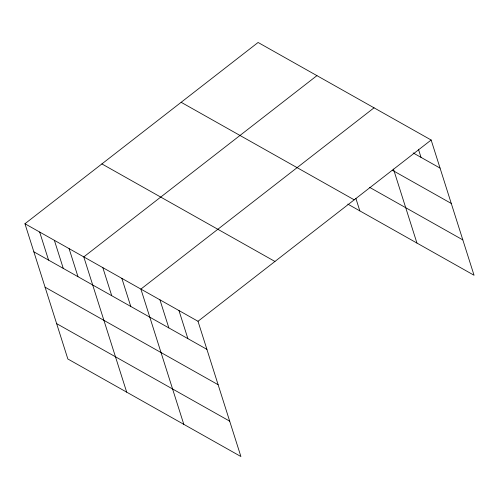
<?xml version="1.0" encoding="UTF-8"?>
<svg xmlns="http://www.w3.org/2000/svg" width="499" height="499" viewBox="0 0 499 499"><rect width="100%" height="100%" fill="white"/><g stroke="black" fill="none" stroke-linecap="round" stroke-linejoin="round"><path stroke-width="0.75" d="M24.95 223.745L198.003 321.281L240.905 456.529L67.852 358.987L24.95 223.745L258.095 42.471L431.148 140.013L474.05 275.255L347.797 204.097M316.934 75.636L83.788 256.904L126.69 392.152M374.038 107.828L140.899 289.096L183.8 424.337M198.003 321.281L431.148 140.013M413.141 152.925L440.056 168.094M392.195 170.159L451.271 203.455M369.622 187.356L462.829 239.894M181.156 102.295L354.209 199.831M101.89 163.922L274.943 261.464M33.857 251.82L206.91 349.362M45.072 287.187L218.132 384.729M56.63 323.62L229.69 421.162M418.443 149.238L421.019 157.366M393.462 169.061L416.939 243.069M355.862 198.353L359.835 210.877M178.966 310.553L187.874 338.634M159.936 299.824L168.843 327.905M121.862 278.367L130.769 306.442M102.825 267.639L111.732 295.714M69.08 248.614L77.987 276.696M54.372 240.325L63.273 268.406M39.658 232.035L48.565 260.11"/></g></svg>
